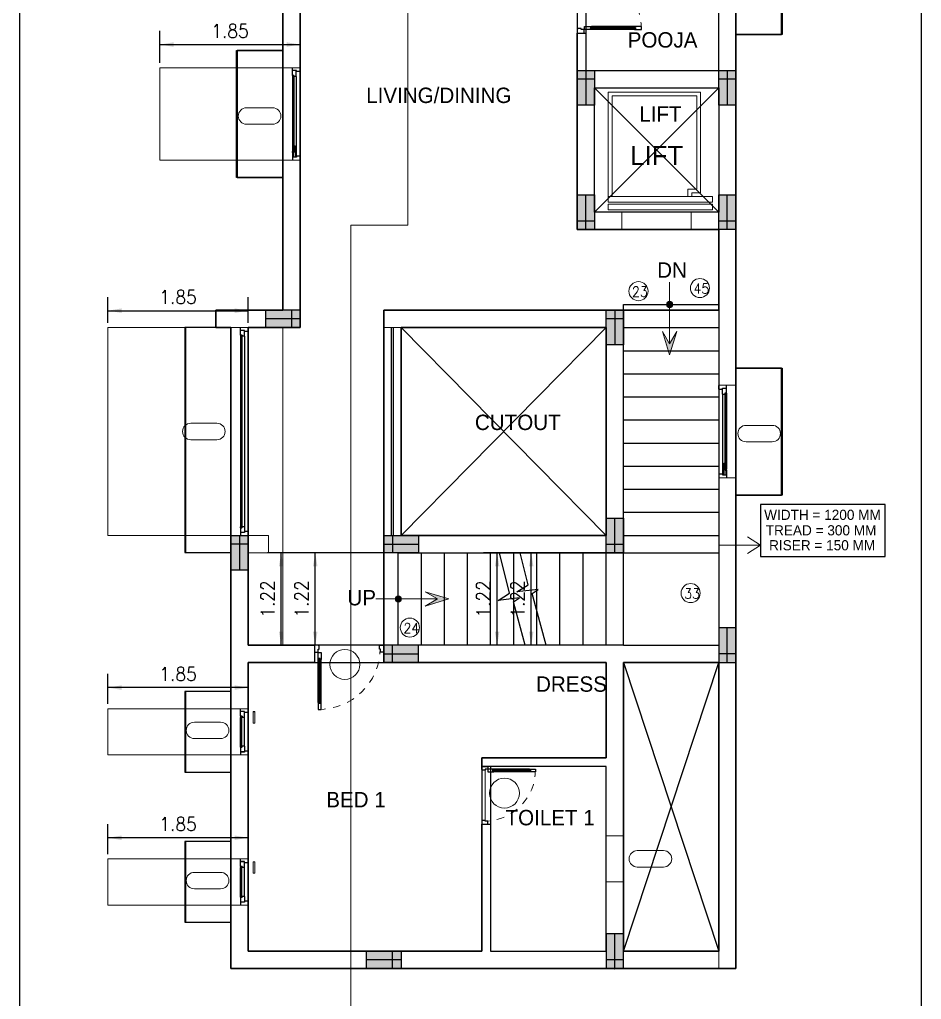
# Model space of a CAD drawing. Header units: metres. Extents: x -892 to 936, y 804 to 869.
# Drawn here: x 869.36 to 881.25, y 818.5 to 831.42 of the extents above; entities that cross this region are included whole.
import ezdxf

# ---------------------------------------------------------------- set-up
doc = ezdxf.new("R2010")
doc.units = ezdxf.units.M
doc.header["$MEASUREMENT"] = 0
for name, pattern in [('CENTER', [50.8, 31.75, -6.35, 6.35, -6.35]), ('DASHED', [19.05, 12.7, -6.35]), ('DASHEDTINY', [2.8575, 1.905, -0.9525])]:
    doc.linetypes.add(name, pattern=pattern)
doc.layers.get('0').update_dxf_attribs({"lineweight": 0})
for name, color, linetype in [('ABOVE', 250, 'DASHED'), ('BLK_1_FLOOR', 63, 'Continuous'), ('BLK_1_FLR_0_LIFT_1', 30, 'Continuous'), ('BLK_1_FLR_1_AC_ROOM_1', 117, 'Continuous'), ('BLK_1_FLR_1_BLT_UP_AREA', 1, 'Continuous'), ('BLK_1_FLR_1_BLT_UP_AREA_DEDUCT', 1, 'Continuous'), ('BLK_1_FLR_1_CARPET_AREA', 1, 'Continuous'), ('BLK_1_FLR_1_CHAJJA', 6, 'Continuous'), ('BLK_1_FLR_1_EXIT_WIDTH_DOOR', 2, 'Continuous'), ('BLK_1_FLR_1_EXIT_WIDTH_STAIR', 1, 'Continuous'), ('BLK_1_FLR_1_LIFT_1', 30, 'Continuous'), ('BLK_1_FLR_1_REGULAR_ROOM_1', 117, 'Continuous'), ('BLK_1_FLR_1_REGULAR_ROOM_2', 117, 'Continuous'), ('BLK_1_FLR_1_WC_BATH', 223, 'Continuous'), ('BLK_1_FLR_2_EXIT_WIDTH_DOOR', 2, 'Continuous'), ('BLK_1_FLR_2_EXIT_WIDTH_STAIR', 1, 'Continuous'), ('BLK_1_LVL_2_BLDG_FOOT_PRINT', 1, 'Continuous'), ('COLUMN', 2, 'Continuous'), ('elev 3', 233, 'Continuous'), ('glass', 4, 'Continuous'), ('RAILING', 251, 'Continuous'), ('SCH.TEXT', 7, 'DASHED'), ('STEPS', 250, 'Continuous'), ('SUN SHADE', 252, 'DASHED'), ('WIN', 252, 'Continuous'), ('wooden section', 205, 'Continuous')]:
    doc.layers.add(name, color=color, linetype=linetype)
doc.layers.add('BLK_1_COVERED_AREA', color=140, linetype='Continuous', plot=False)
doc.layers.add('BLK_1_COVERED_AREA_DEDUCT', color=140, linetype='Continuous', plot=False)
for name, color, linetype, lineweight in [('BLK_1_FLR_0_STAIR_1_FLIGHT_2', 7, 'Continuous', 0), ('BLK_1_FLR_1_ACROOM_1_LIGHT_VENTILATION_1', 232, 'Continuous', 0), ('BLK_1_FLR_1_ACROOM_1_LIGHT_VENTILATION_2', 232, 'Continuous', 0), ('BLK_1_FLR_1_ROOM_1_LIGHT_VENTILATION_1', 232, 'Continuous', 0), ('BLK_1_FLR_1_ROOM_1_LIGHT_VENTILATION_2', 232, 'Continuous', 0), ('BLK_1_FLR_1_STAIR_1_FLIGHT_1', 7, 'Continuous', 0), ('BLK_1_FLR_1_STAIR_1_FLIGHT_2', 7, 'Continuous', 0), ('DOOR', 8, 'Continuous', 0), ('ID', 3, 'Continuous', 0), ('ROOM TEXT', 7, 'Continuous', 0), ('SECLINE', 2, 'CENTER', 0), ('STEPS (ARROW)', 7, 'Continuous', 0), ('TAG', 2, 'Continuous', 0), ('TAG_WIN', 3, 'Continuous', 0), ('TEXT', 7, 'Continuous', 0), ('wall', 7, 'Continuous', 0)]:
    doc.layers.add(name, color=color, linetype=linetype, lineweight=lineweight)
doc.styles.add('dm', font='dm')
doc.styles.add('ed', font='ed')
doc.styles.get("Standard").update_dxf_attribs({"font": 'standard'})
doc.styles.add('uatext', font='uatext')
doc.dimstyles.get("Standard").update_dxf_attribs({"dimtxt": 0.18, "dimasz": 0.18, "dimexe": 0.18, "dimexo": 0.0625, "dimgap": 0.09, "dimtad": 0, "dimtoh": 1, "dimzin": 0, "dimdsep": 46, "dimtxsty": 'dm', "dimcen": 0.09, "dimadec": 0, "dimazin": 0, "dimtfac": 1, "dimtdec": 4, "dimtofl": 0, "dimtmove": 0, "dimatfit": 3, "dimfxl": 0, "dimtolj": 1, "dimtzin": 0, "dimarcsym": 0})

# ---------------------------------------------------------------- blocks, each defined once
blk = doc.blocks.new('A$C7050128F')
at = {"layer": 'DOOR', "linetype": 'DASHEDTINY'}
blk.add_arc((2.39, -1.5), 34.63, 269.2513, 358.862, dxfattribs=at)
at = {"layer": 'elev 3', "color": 250}
for p, q in [((1.94, -32.21), (1.94, -7.98)), ((3.69, -32.21), (3.69, -7.98))]:
    blk.add_line(p, q, dxfattribs=at)
at = {"layer": 'wooden section'}
for points in [[(0, -0.28), (0, -0.75), (0, -4), (0.47, -4), (0.47, -4), (1.94, -4), (1.94, -2.19), (2.5, -2.19), (2.5, -0.5, 0.414214), (2, 0), (0, 0), (0, -0.28), (0, -0.28), (0, -0.75)], [(39, -0.28), (39, -0.75), (39, -4), (38.53, -4), (38.53, -4), (37.06, -4), (37.06, -2.19), (36.5, -2.19), (36.5, -0.5, -0.414214), (37, 0), (39, 0), (39, -0.28), (39, -0.28), (39, -0.75)]]:
    blk.add_lwpolyline(points, format="xyb", dxfattribs=at)
for points in [[(3.12, -7.98), (3.12, -7.41), (1.94, -7.41), (1.94, -4.06), (3.69, -4.06), (3.69, -7.98), (3.12, -7.98)], [(3.12, -32.21), (3.12, -32.77), (1.94, -32.77), (1.94, -36.12), (3.69, -36.12), (3.69, -32.21), (3.12, -32.21)]]:
    blk.add_lwpolyline(points, dxfattribs=at)
for points in [[(2.5, -7.48), (2.5, -7.98), (1.94, -7.98), (1.94, -7.48)], [(2.5, -32.71), (2.5, -32.21), (1.94, -32.21), (1.94, -32.71)]]:
    blk.add_lwpolyline(points, close=True, dxfattribs=at)
at = {"layer": 'wooden section', "color": 251}
blk.add_lwpolyline([(3.06, -32.71), (3.06, -7.48), (2.56, -7.48), (2.56, -32.71)], close=True, dxfattribs=at)
blk = doc.blocks.new('TAG_D&W')
at = {"color": 1}
blk.add_circle((0, 0), 300, dxfattribs=at)
blk = doc.blocks.new('imaxhinge')
at = {"layer": 'wall', "color": 250}
for p, q in [((0, 0.38), (-6, 0.38)), ((-6, 0.38), (-6, -0.38)), ((-0.09, 0.38), (-0.09, -0.38)), ((0, 0.38), (0, -0.38)), ((0, -0.38), (-6, -0.38))]:
    blk.add_line(p, q, dxfattribs=at)
blk = doc.blocks.new('A$C41A75A9C')
at = {"layer": 'glass'}
for p, q in [((3.25, 44), (3.25, 4)), ((3.49, 44), (3.25, 44)), ((3.49, 44), (3.49, 4)), ((3.49, 4), (3.25, 4))]:
    blk.add_line(p, q, dxfattribs=at)
at = {"layer": 'wall'}
blk.add_line((0, 45.81), (0, 45.81), dxfattribs=at)
at = {"layer": 'WIN', "color": 205}
for p, q in [((0, 46), (0, 48)), ((0, 46), (1.97, 46)), ((1.97, 46.53), (4, 46.53)), ((1.97, 46), (1.97, 46.53)), ((2, 46.5), (4, 46.5)), ((2, 43.5), (2, 46.5)), ((4, 46.53), (4, 48)), ((4, 44.02), (4, 46.5)), ((2, 43.5), (3.23, 43.5)), ((3.23, 44.02), (4, 44.02)), ((3.23, 44.02), (3.23, 43.5)), ((3.5, 44), (4, 44)), ((3.5, 43.5), (3.5, 44)), ((3.5, 43.5), (4, 43.5)), ((4, 44), (4, 43.5)), ((0, 2), (1.97, 2)), ((0, 2), (0, 0)), ((1.97, 2), (1.97, 1.47)), ((1.97, 1.47), (4, 1.47)), ((2, 4.5), (2, 1.5)), ((2, 4.5), (3.23, 4.5)), ((2, 1.5), (4, 1.5)), ((3.23, 3.98), (3.23, 4.5)), ((3.23, 3.98), (4, 3.98)), ((3.5, 4.5), (3.5, 4)), ((3.5, 4.5), (4, 4.5)), ((3.5, 4), (4, 4)), ((4, 4), (4, 4.5)), ((4, 3.98), (4, 1.5)), ((4, 1.47), (4, 0))]:
    blk.add_line(p, q, dxfattribs=at)
at = {"layer": 'WIN'}
for p, q in [((0, 46), (0, 2)), ((2, 43.5), (2, 4.5)), ((4, 43.5), (4, 4.5))]:
    blk.add_line(p, q, dxfattribs=at)
at = {"layer": 'WIN', "rotation": 270}
blk.add_blockref('imaxhinge', (3, 1.5), dxfattribs=at)
blk = doc.blocks.new('W-tag')
at = {"color": 14}
for p, q in [((-219, 299), (285, 299)), ((-219, -16), (285, -16))]:
    blk.add_line(p, q, dxfattribs=at)
for centre, start, end in [((-219, 141), 90, 270), ((285, 141), 270, 90)]:
    blk.add_arc(centre, 158, start, end, dxfattribs=at)
blk = doc.blocks.new('A$C4A8C6D4C')
at = {"layer": 'glass'}
for p, q in [((3.25, 4), (3.25, 20)), ((3.49, 20), (3.25, 20)), ((3.49, 4), (3.49, 20)), ((3.49, 4), (3.25, 4))]:
    blk.add_line(p, q, dxfattribs=at)
at = {"layer": 'wall'}
blk.add_line((0, 2.19), (0, 2.19), dxfattribs=at)
at = {"layer": 'WIN', "color": 205}
for p, q in [((0, 22), (0, 24)), ((0, 22), (1.97, 22)), ((1.97, 22.53), (4, 22.53)), ((1.97, 22), (1.97, 22.53)), ((2, 22.5), (4, 22.5)), ((2, 19.5), (2, 22.5)), ((4, 22.53), (4, 24)), ((4, 20.02), (4, 22.5)), ((2, 19.5), (3.23, 19.5)), ((3.23, 20.02), (4, 20.02)), ((3.23, 20.02), (3.23, 19.5)), ((3.5, 20), (4, 20)), ((3.5, 19.5), (3.5, 20)), ((3.5, 19.5), (4, 19.5)), ((4, 20), (4, 19.5)), ((0, 2), (1.97, 2)), ((0, 2), (0, 0)), ((1.97, 2), (1.97, 1.47)), ((1.97, 1.47), (4, 1.47)), ((2, 4.5), (2, 1.5)), ((2, 4.5), (3.23, 4.5)), ((2, 1.5), (4, 1.5)), ((3.23, 3.98), (3.23, 4.5)), ((3.23, 3.98), (4, 3.98)), ((3.5, 4.5), (3.5, 4)), ((3.5, 4.5), (4, 4.5)), ((3.5, 4), (4, 4)), ((4, 4), (4, 4.5)), ((4, 3.98), (4, 1.5)), ((4, 1.47), (4, 0))]:
    blk.add_line(p, q, dxfattribs=at)
at = {"layer": 'WIN'}
for p, q in [((0, 2), (0, 22)), ((2, 4.5), (2, 19.5)), ((4, 4.5), (4, 19.5))]:
    blk.add_line(p, q, dxfattribs=at)
at = {"layer": 'WIN', "rotation": 90}
blk.add_blockref('imaxhinge', (-3, 22.5), dxfattribs=at)
blk = doc.blocks.new('ARROW')
h = blk.add_hatch(color=256)
edge = h.paths.add_edge_path(flags=0)
edge.add_arc((0, 0), 1.65, 0, 360)
at = {"layer": 'STEPS (ARROW)'}
blk.add_hatch(color=256, dxfattribs=at).paths.add_polyline_path([(-14.01, 3.69), (-20.4, 0), (-14.01, -3.72), (-26.2, -0.01)], flags=0)
blk.add_circle((0, 0), 1.65)
at = {"layer": 'STEPS (ARROW)', "color": 251}
blk.add_lwpolyline([(-14.01, 3.69), (-20.4, 0), (-14.01, -3.72), (-26.2, -0.01), (-14.01, 3.69)], dxfattribs=at)
at = {"layer": 'STEPS (ARROW)'}
blk.add_lwpolyline([(-20.4, 0), (11.65, 0)], dxfattribs=at)
blk = doc.blocks.new('C1')
at = {"layer": 'COLUMN'}
blk.add_hatch(color=254, dxfattribs=at).paths.add_polyline_path([(-0.1, -0.8), (0.1, -0.8), (0.1, 0.1), (-0.1, 0.1)], flags=0)
at = {"layer": 'COLUMN', "color": 14}
for p, q in [((-0.1, 0), (0.1, 0)), ((0, 0.1), (0, -0.8))]:
    blk.add_line(p, q, dxfattribs=at)
at = {"layer": 'COLUMN'}
blk.add_lwpolyline([(-0.1, -0.8), (0.1, -0.8), (0.1, 0.1), (-0.1, 0.1)], close=True, dxfattribs=at)
blk = doc.blocks.new('*D193')
at = {"layer": 'BLK_1_FLR_1_EXIT_WIDTH_DOOR', "color": 0, "linetype": 'ByBlock', "lineweight": -2}
for p, q in [((874.29, 824.391), (873.077, 824.391)), ((873.257, 823.172), (873.257, 824.391)), ((874.29, 823.172), (873.077, 823.172))]:
    blk.add_line(p, q, dxfattribs=at)
for points in [[(873.257, 824.391), (873.287, 824.211), (873.227, 824.211)], [(873.257, 823.172), (873.227, 823.352), (873.287, 823.352)]]:
    blk.add_solid(points, dxfattribs=at)
at = {"layer": 'BLK_1_FLR_1_EXIT_WIDTH_DOOR', "color": 0, "linetype": 'Continuous', "lineweight": -2, "insert": (873.077, 823.782), "char_height": 0.18, "width": 0.38, "attachment_point": 5, "rotation": 90}
blk.add_mtext('1.22', dxfattribs=at)
blk = doc.blocks.new('*D303')
at = {"layer": 'BLK_1_FLR_1_EXIT_WIDTH_STAIR', "color": 0, "linetype": 'ByBlock', "lineweight": -2}
for p, q in [((874.29, 824.391), (872.628, 824.391)), ((872.808, 823.172), (872.808, 824.391)), ((874.29, 823.172), (872.628, 823.172))]:
    blk.add_line(p, q, dxfattribs=at)
for points in [[(872.808, 824.391), (872.838, 824.211), (872.778, 824.211)], [(872.808, 823.172), (872.778, 823.352), (872.838, 823.352)]]:
    blk.add_solid(points, dxfattribs=at)
at = {"layer": 'BLK_1_FLR_1_EXIT_WIDTH_STAIR', "color": 0, "linetype": 'Continuous', "lineweight": -2, "insert": (872.628, 823.782), "char_height": 0.18, "width": 0.38, "attachment_point": 5, "rotation": 90}
blk.add_mtext('1.22', dxfattribs=at)
blk = doc.blocks.new('*D94')
at = {"layer": 'BLK_1_FLR_2_EXIT_WIDTH_DOOR', "color": 0, "linetype": 'ByBlock', "lineweight": -2}
for p, q in [((877.138, 824.391), (875.926, 824.391)), ((876.106, 823.172), (876.106, 824.391)), ((877.138, 823.172), (875.926, 823.172))]:
    blk.add_line(p, q, dxfattribs=at)
for points in [[(876.106, 824.391), (876.135, 824.211), (876.076, 824.211)], [(876.106, 823.172), (876.076, 823.352), (876.135, 823.352)]]:
    blk.add_solid(points, dxfattribs=at)
at = {"layer": 'BLK_1_FLR_2_EXIT_WIDTH_DOOR', "color": 0, "linetype": 'Continuous', "lineweight": -2, "insert": (875.926, 823.782), "char_height": 0.18, "width": 0.38, "attachment_point": 5, "rotation": 90}
blk.add_mtext('1.22', dxfattribs=at)
blk = doc.blocks.new('*D203')
at = {"layer": 'BLK_1_FLR_2_EXIT_WIDTH_STAIR', "color": 0, "linetype": 'ByBlock', "lineweight": -2}
for p, q in [((877.138, 824.391), (875.476, 824.391)), ((875.656, 823.172), (875.656, 824.391)), ((877.138, 823.172), (875.476, 823.172))]:
    blk.add_line(p, q, dxfattribs=at)
for points in [[(875.656, 824.391), (875.686, 824.211), (875.626, 824.211)], [(875.656, 823.172), (875.626, 823.352), (875.686, 823.352)]]:
    blk.add_solid(points, dxfattribs=at)
at = {"layer": 'BLK_1_FLR_2_EXIT_WIDTH_STAIR', "color": 0, "linetype": 'Continuous', "lineweight": -2, "insert": (875.476, 823.782), "char_height": 0.18, "width": 0.38, "attachment_point": 5, "rotation": 90}
blk.add_mtext('1.22', dxfattribs=at)
blk = doc.blocks.new('*D50')
at = {"layer": 'BLK_1_FLR_1_ROOM_1_LIGHT_VENTILATION_1', "color": 0, "linetype": 'ByBlock', "lineweight": -2}
for p, q in [((870.523, 827.422), (870.523, 827.763)), ((872.373, 827.422), (872.373, 827.763)), ((870.523, 827.583), (872.373, 827.583))]:
    blk.add_line(p, q, dxfattribs=at)
for points in [[(870.523, 827.583), (870.703, 827.613), (870.703, 827.553)], [(872.373, 827.583), (872.193, 827.553), (872.193, 827.613)]]:
    blk.add_solid(points, dxfattribs=at)
at = {"layer": 'BLK_1_FLR_1_ROOM_1_LIGHT_VENTILATION_1', "color": 0, "linetype": 'Continuous', "lineweight": -2, "insert": (871.448, 827.763), "char_height": 0.18, "width": 0.38, "attachment_point": 5}
blk.add_mtext('1.85', dxfattribs=at)
blk = doc.blocks.new('*D116')
at = {"layer": 'BLK_1_FLR_1_ROOM_1_LIGHT_VENTILATION_2', "color": 0, "linetype": 'ByBlock', "lineweight": -2}
for p, q in [((871.208, 830.849), (871.208, 831.272)), ((873.058, 830.849), (873.058, 831.272)), ((871.208, 831.092), (873.058, 831.092))]:
    blk.add_line(p, q, dxfattribs=at)
for points in [[(871.208, 831.092), (871.388, 831.122), (871.388, 831.062)], [(873.058, 831.092), (872.878, 831.062), (872.878, 831.122)]]:
    blk.add_solid(points, dxfattribs=at)
at = {"layer": 'BLK_1_FLR_1_ROOM_1_LIGHT_VENTILATION_2', "color": 0, "linetype": 'Continuous', "lineweight": -2, "insert": (872.133, 831.272), "char_height": 0.18, "width": 0.38, "attachment_point": 5}
blk.add_mtext('1.85', dxfattribs=at)
blk = doc.blocks.new('*D230')
at = {"layer": 'BLK_1_FLR_1_ACROOM_1_LIGHT_VENTILATION_2', "color": 0, "linetype": 'ByBlock', "lineweight": -2}
for p, q in [((870.523, 822.397), (870.523, 822.793)), ((872.373, 822.397), (872.373, 822.793)), ((872.373, 822.613), (870.523, 822.613))]:
    blk.add_line(p, q, dxfattribs=at)
for points in [[(870.523, 822.613), (870.703, 822.643), (870.703, 822.583)], [(872.373, 822.613), (872.193, 822.583), (872.193, 822.643)]]:
    blk.add_solid(points, dxfattribs=at)
at = {"layer": 'BLK_1_FLR_1_ACROOM_1_LIGHT_VENTILATION_2', "color": 0, "linetype": 'Continuous', "lineweight": -2, "insert": (871.448, 822.793), "char_height": 0.18, "width": 0.38, "attachment_point": 5}
blk.add_mtext('1.85', dxfattribs=at)
blk = doc.blocks.new('*D82')
at = {"layer": 'BLK_1_FLR_1_ACROOM_1_LIGHT_VENTILATION_1', "color": 0, "linetype": 'ByBlock', "lineweight": -2}
for p, q in [((870.523, 820.418), (870.523, 820.813)), ((872.373, 820.418), (872.373, 820.813)), ((872.373, 820.633), (870.523, 820.633))]:
    blk.add_line(p, q, dxfattribs=at)
for points in [[(870.523, 820.633), (870.703, 820.663), (870.703, 820.603)], [(872.373, 820.633), (872.193, 820.603), (872.193, 820.663)]]:
    blk.add_solid(points, dxfattribs=at)
at = {"layer": 'BLK_1_FLR_1_ACROOM_1_LIGHT_VENTILATION_1', "color": 0, "linetype": 'Continuous', "lineweight": -2, "insert": (871.448, 820.813), "char_height": 0.18, "width": 0.38, "attachment_point": 5}
blk.add_mtext('1.85', dxfattribs=at)

msp = doc.modelspace()

# ---------------------------------------------------------------- hatches: boundary and pattern name
at = {"layer": 'COLUMN'}
for points in [[(876.712, 830.291), (876.941, 830.291), (876.941, 830.748), (876.712, 830.748)], [(878.578, 830.291), (878.806, 830.291), (878.806, 830.748), (878.578, 830.748)], [(876.941, 829.111), (876.712, 829.111), (876.712, 828.654), (876.941, 828.654)], [(878.806, 829.111), (878.578, 829.111), (878.578, 828.654), (878.806, 828.654)], [(873.058, 827.36), (873.058, 827.588), (872.601, 827.588), (872.601, 827.36)], [(877.093, 827.132), (877.321, 827.132), (877.321, 827.588), (877.093, 827.588)], [(877.321, 824.847), (877.093, 824.847), (877.093, 824.391), (877.321, 824.391)], [(872.144, 824.162), (872.373, 824.162), (872.373, 824.619), (872.144, 824.619)], [(874.619, 824.391), (874.619, 824.619), (874.162, 824.619), (874.162, 824.391)], [(878.578, 822.944), (878.806, 822.944), (878.806, 823.401), (878.578, 823.401)], [(874.162, 823.172), (874.162, 822.944), (874.619, 822.944), (874.619, 823.172)], [(877.093, 818.909), (877.321, 818.909), (877.321, 819.366), (877.093, 819.366)], [(873.933, 819.137), (873.933, 818.909), (874.39, 818.909), (874.39, 819.137)]]:
    msp.add_hatch(color=254, dxfattribs=at).paths.add_polyline_path(points, flags=0)

# ---------------------------------------------------------------- linework, layer by layer
at = {"layer": 'ABOVE', "color": 252}
for p, q in [((876.941, 828.883), (878.578, 830.52)), ((878.578, 828.883), (876.941, 830.52))]:
    msp.add_line(p, q, dxfattribs=at)
at = {"layer": 'ABOVE', "color": 251, "linetype": 'ByBlock'}
for p, q in [((874.162, 824.619), (874.162, 827.36)), ((874.39, 824.619), (874.39, 827.36)), ((877.321, 819.137), (878.578, 819.137)), ((877.321, 818.909), (878.578, 818.909))]:
    msp.add_line(p, q, dxfattribs=at)
at = {"layer": 'ABOVE', "linetype": 'DASHED'}
for p, q in [((874.39, 824.619), (877.093, 827.36)), ((874.39, 827.36), (877.093, 824.619)), ((877.321, 822.944), (878.578, 819.137)), ((877.321, 819.137), (878.578, 822.944))]:
    msp.add_line(p, q, dxfattribs=at)
msp.add_lwpolyline([(872.144, 827.36), (871.535, 827.36), (871.535, 824.393), (872.144, 824.391)], dxfattribs=at)
at = {"layer": 'BLK_1_COVERED_AREA'}
msp.add_lwpolyline([(871.535, 838.514), (878.806, 838.514), (878.806, 818.909), (872.144, 818.909), (872.144, 827.36), (871.945, 827.36), (871.945, 827.588), (872.829, 827.588), (872.829, 832.766), (871.535, 832.766), (871.535, 838.514)], dxfattribs=at)
at = {"layer": 'BLK_1_COVERED_AREA_DEDUCT'}
for points in [[(874.39, 827.36), (877.093, 827.36), (877.093, 824.619), (874.39, 824.619)], [(877.321, 822.944), (878.578, 822.944), (878.578, 819.137), (877.321, 819.137)]]:
    msp.add_lwpolyline(points, close=True, dxfattribs=at)
at = {"layer": 'BLK_1_FLOOR', "linetype": 'ByBlock'}
msp.add_lwpolyline([(869.357, 811.532), (881.252, 811.532), (881.252, 844.531), (869.357, 844.531)], close=True, dxfattribs=at)
at = {"layer": 'BLK_1_FLR_0_STAIR_1_FLIGHT_2', "linetype": 'Continuous'}
msp.add_circle((877.52, 827.84), 0.126, dxfattribs=at)
at = {"layer": 'BLK_1_FLR_1_AC_ROOM_1', "color": 1}
msp.add_lwpolyline([(872.373, 822.944), (877.093, 822.944), (877.093, 821.688), (875.456, 821.688), (875.456, 819.137), (872.373, 819.137)], close=True, dxfattribs=at)
at = {"layer": 'BLK_1_FLR_1_ACROOM_1_LIGHT_VENTILATION_1'}
msp.add_lwpolyline([(872.373, 820.355), (870.523, 820.355), (870.523, 819.746), (872.373, 819.746)], close=True, dxfattribs=at)
at = {"layer": 'BLK_1_FLR_1_ACROOM_1_LIGHT_VENTILATION_2'}
msp.add_lwpolyline([(872.373, 822.335), (870.523, 822.335), (870.523, 821.726), (872.373, 821.726)], close=True, dxfattribs=at)
at = {"layer": 'BLK_1_FLR_1_BLT_UP_AREA', "color": 1, "linetype": 'ByBlock'}
msp.add_lwpolyline([(872.144, 818.909), (878.806, 818.909), (878.806, 838.514), (871.535, 838.514), (871.535, 832.766), (872.829, 832.766), (872.829, 827.588), (871.945, 827.588), (871.945, 827.36), (872.144, 827.36)], close=True, dxfattribs=at)
at = {"layer": 'BLK_1_FLR_1_BLT_UP_AREA_DEDUCT', "color": 1, "linetype": 'ByBlock'}
for points in [[(874.39, 824.619), (877.093, 824.619), (877.093, 827.36), (874.39, 827.36)], [(877.321, 819.137), (878.578, 819.137), (878.578, 822.944), (877.321, 822.944)]]:
    msp.add_lwpolyline(points, close=True, dxfattribs=at)
at = {"layer": 'BLK_1_FLR_1_CARPET_AREA', "color": 25, "linetype": 'ByBlock'}
msp.add_lwpolyline([(873.058, 832.994), (873.058, 827.36), (872.373, 827.36), (872.373, 823.172), (873.248, 823.172), (873.248, 822.944), (872.373, 822.944), (872.373, 819.137), (875.456, 819.137), (875.456, 820.812), (875.57, 820.812), (875.57, 819.137), (877.093, 819.137), (877.093, 821.574), (875.456, 821.574), (875.456, 821.688), (877.093, 821.688), (877.093, 822.944), (874.162, 822.944), (874.162, 823.169), (874.162, 827.588), (878.578, 827.588), (878.578, 828.654), (876.712, 828.654), (876.712, 830.748), (876.712, 831.243), (876.827, 831.243), (876.827, 830.748), (878.578, 830.748), (878.578, 832.766)], dxfattribs=at)
at = {"layer": 'BLK_1_FLR_1_CHAJJA'}
for points in [[(878.806, 831.224), (879.406, 831.224), (879.406, 832.29), (878.806, 832.29)], [(872.229, 829.34), (872.829, 829.34), (872.829, 831.015), (872.229, 831.015)], [(871.544, 824.393), (872.144, 824.393), (872.144, 827.36), (871.544, 827.36)], [(878.806, 825.152), (879.406, 825.152), (879.406, 826.827), (878.806, 826.827)], [(871.544, 821.497), (872.144, 821.497), (872.144, 822.563), (871.544, 822.563)], [(871.544, 819.518), (872.144, 819.518), (872.144, 820.584), (871.544, 820.584)]]:
    msp.add_lwpolyline(points, close=True, dxfattribs=at)
at = {"layer": 'BLK_1_FLR_1_LIFT_1', "linetype": 'ByBlock'}
msp.add_lwpolyline([(876.941, 830.52), (878.578, 830.52), (878.578, 828.883), (876.941, 828.883)], close=True, dxfattribs=at)
at = {"layer": 'BLK_1_FLR_1_REGULAR_ROOM_1', "color": 1}
msp.add_lwpolyline([(873.058, 832.766), (875.228, 832.766), (875.228, 834.403), (876.332, 834.403), (876.332, 832.766), (876.712, 832.766), (876.712, 832.157), (876.712, 828.654), (878.578, 828.654), (878.578, 827.588), (874.162, 827.588), (874.162, 823.172), (872.373, 823.172), (872.373, 827.36), (873.058, 827.36)], close=True, dxfattribs=at)
at = {"layer": 'BLK_1_FLR_1_REGULAR_ROOM_2', "color": 1}
msp.add_lwpolyline([(876.827, 830.748), (878.578, 830.748), (878.578, 832.766), (876.827, 832.766)], close=True, dxfattribs=at)
at = {"layer": 'BLK_1_FLR_1_ROOM_1_LIGHT_VENTILATION_1'}
msp.add_lwpolyline([(872.373, 827.36), (872.373, 824.619), (870.523, 824.619), (870.523, 827.36)], close=True, dxfattribs=at)
at = {"layer": 'BLK_1_FLR_1_ROOM_1_LIGHT_VENTILATION_2'}
msp.add_lwpolyline([(873.058, 830.786), (871.208, 830.786), (871.208, 829.568), (873.058, 829.568)], close=True, dxfattribs=at)
at = {"layer": 'BLK_1_FLR_1_STAIR_1_FLIGHT_1', "linetype": 'Continuous'}
for centre in [(878.208, 823.859), (874.505, 823.404)]:
    msp.add_circle(centre, 0.126, dxfattribs=at)
at = {"layer": 'BLK_1_FLR_1_STAIR_1_FLIGHT_2', "linetype": 'Continuous'}
msp.add_circle((878.331, 827.881), 0.126, dxfattribs=at)
at = {"layer": 'BLK_1_FLR_1_WC_BATH'}
msp.add_lwpolyline([(875.57, 819.137), (877.093, 819.137), (877.093, 821.574), (875.57, 821.574)], close=True, dxfattribs=at)
at = {"layer": 'BLK_1_LVL_2_BLDG_FOOT_PRINT'}
msp.add_lwpolyline([(878.806, 838.514), (871.535, 838.514), (871.535, 832.766), (872.829, 832.766), (872.829, 827.588), (871.945, 827.588), (871.945, 827.36), (872.144, 827.36), (872.144, 818.909), (878.806, 818.909)], close=True, dxfattribs=at)
at = {"layer": 'COLUMN'}
for p, q in [((876.712, 830.291), (876.712, 830.748)), ((876.712, 830.748), (876.941, 830.748)), ((876.941, 830.748), (876.941, 830.291)), ((878.578, 830.291), (878.578, 830.748)), ((878.578, 830.748), (878.806, 830.748)), ((878.806, 830.748), (878.806, 830.291)), ((876.941, 830.291), (876.712, 830.291)), ((878.806, 830.291), (878.578, 830.291)), ((876.712, 829.111), (876.941, 829.111)), ((876.712, 828.654), (876.712, 829.111)), ((876.941, 829.111), (876.941, 828.654)), ((878.578, 829.111), (878.806, 829.111)), ((878.578, 828.654), (878.578, 829.111)), ((878.806, 829.111), (878.806, 828.654)), ((876.941, 828.654), (876.712, 828.654)), ((878.806, 828.654), (878.578, 828.654)), ((872.601, 827.588), (872.601, 827.36)), ((873.058, 827.588), (872.601, 827.588)), ((873.058, 827.36), (873.058, 827.588)), ((877.093, 827.132), (877.093, 827.588)), ((877.093, 827.588), (877.321, 827.588)), ((877.321, 827.588), (877.321, 827.132)), ((872.601, 827.36), (873.058, 827.36)), ((877.321, 827.132), (877.093, 827.132)), ((877.093, 824.847), (877.321, 824.847)), ((877.093, 824.391), (877.093, 824.847)), ((877.321, 824.847), (877.321, 824.391)), ((872.144, 824.162), (872.144, 824.619)), ((872.144, 824.619), (872.373, 824.619)), ((872.373, 824.619), (872.373, 824.162)), ((874.162, 824.391), (874.162, 824.619)), ((874.162, 824.619), (874.619, 824.619)), ((874.619, 824.619), (874.619, 824.391)), ((874.619, 824.391), (874.162, 824.391)), ((877.321, 824.391), (877.093, 824.391)), ((872.373, 824.162), (872.144, 824.162)), ((878.806, 823.401), (878.578, 823.401)), ((878.578, 823.401), (878.578, 822.944)), ((878.806, 822.944), (878.806, 823.401)), ((874.619, 823.172), (874.162, 823.172)), ((874.162, 823.172), (874.162, 822.944)), ((874.619, 822.944), (874.619, 823.172)), ((874.162, 822.944), (874.619, 822.944)), ((878.578, 822.944), (878.806, 822.944)), ((877.321, 819.366), (877.093, 819.366)), ((877.093, 819.366), (877.093, 818.909)), ((877.321, 818.909), (877.321, 819.366)), ((873.933, 818.909), (873.933, 819.137)), ((873.933, 819.137), (874.39, 819.137)), ((874.39, 819.137), (874.39, 818.909)), ((874.39, 818.909), (873.933, 818.909)), ((877.093, 818.909), (877.321, 818.909))]:
    msp.add_line(p, q, dxfattribs=at)
at = {"layer": 'COLUMN', "color": 14}
for p, q in [((876.827, 830.748), (876.827, 830.291)), ((878.692, 830.748), (878.692, 830.291)), ((876.941, 830.634), (876.712, 830.634)), ((878.806, 830.634), (878.578, 830.634)), ((876.827, 828.654), (876.827, 829.111)), ((878.692, 828.654), (878.692, 829.111)), ((876.712, 828.769), (876.941, 828.769)), ((878.578, 828.769), (878.806, 828.769)), ((872.944, 827.588), (872.944, 827.36)), ((877.207, 827.588), (877.207, 827.132)), ((873.058, 827.474), (872.601, 827.474)), ((877.321, 827.474), (877.093, 827.474)), ((877.207, 824.391), (877.207, 824.847)), ((872.258, 824.619), (872.258, 824.162)), ((874.276, 824.619), (874.276, 824.391)), ((872.373, 824.505), (872.144, 824.505)), ((874.162, 824.505), (874.619, 824.505)), ((877.093, 824.505), (877.321, 824.505)), ((878.692, 822.944), (878.692, 823.401)), ((874.276, 822.944), (874.276, 823.172)), ((874.162, 823.058), (874.619, 823.058)), ((878.806, 823.058), (878.578, 823.058)), ((877.207, 818.909), (877.207, 819.366)), ((874.276, 818.909), (874.276, 819.137)), ((874.39, 819.023), (873.933, 819.023)), ((877.321, 819.023), (877.093, 819.023))]:
    msp.add_line(p, q, dxfattribs=at)
at = {"layer": 'DOOR'}
msp.add_line((875.499, 821.525), (875.499, 820.861), dxfattribs=at)
at = {"layer": 'glass'}
for p, q in [((872.284, 827.258), (872.284, 824.721)), ((872.284, 827.258), (872.29, 827.258)), ((872.29, 827.258), (872.29, 824.721)), ((872.284, 824.721), (872.29, 824.721))]:
    msp.add_line(p, q, dxfattribs=at)
at = {"layer": 'ID', "color": 1}
for p, q in [((879.129, 824.491), (878.96, 824.603)), ((878.578, 824.491), (879.129, 824.491)), ((879.129, 824.491), (878.96, 824.38))]:
    msp.add_line(p, q, dxfattribs=at)
at = {"layer": 'RAILING', "color": 14, "linetype": 'ByBlock'}
for p, q in [((874.263, 824.619), (874.263, 827.36)), ((874.289, 824.619), (874.289, 827.36))]:
    msp.add_line(p, q, dxfattribs=at)
at = {"layer": 'SECLINE', "linetype": 'CENTER'}
msp.add_lwpolyline([(874.479, 839.265), (874.479, 828.712), (873.726, 828.712), (873.726, 816.397)], dxfattribs=at)
at = {"layer": 'STEPS', "color": 233}
for p, q in [((877.321, 823.172), (877.321, 827.665)), ((877.321, 827.665), (878.578, 827.665)), ((878.578, 827.665), (878.578, 823.172)), ((877.321, 827.36), (878.578, 827.36)), ((877.321, 827.36), (878.578, 827.36)), ((877.321, 827.055), (878.578, 827.055)), ((877.321, 826.751), (878.578, 826.751)), ((877.321, 826.446), (878.578, 826.446)), ((877.321, 826.142), (878.578, 826.142)), ((877.321, 825.837), (878.578, 825.837)), ((877.321, 825.533), (878.578, 825.533)), ((877.321, 825.228), (878.578, 825.228)), ((877.321, 824.924), (878.578, 824.924)), ((877.321, 824.619), (878.578, 824.619)), ((874.352, 823.172), (874.352, 824.391)), ((874.352, 824.391), (877.321, 824.391)), ((874.657, 823.172), (874.657, 824.391)), ((874.961, 823.172), (874.961, 824.391)), ((875.266, 823.172), (875.266, 824.391)), ((875.57, 823.172), (875.57, 824.391)), ((875.875, 823.172), (875.875, 824.391)), ((876.179, 823.172), (876.179, 824.391)), ((876.484, 823.172), (876.484, 824.391)), ((876.789, 823.172), (876.789, 824.391)), ((877.093, 823.172), (877.093, 824.391)), ((877.321, 824.391), (878.578, 824.391)), ((877.321, 823.172), (874.352, 823.172)), ((877.321, 823.172), (878.578, 823.172))]:
    msp.add_line(p, q, dxfattribs=at)
at = {"layer": 'SUN SHADE'}
for points in [[(878.806, 832.29), (879.415, 832.29), (879.415, 831.224), (878.806, 831.224)], [(872.829, 829.34), (872.22, 829.34), (872.22, 831.015), (872.829, 831.015)], [(878.806, 826.827), (879.415, 826.827), (879.415, 825.152), (878.806, 825.152)], [(872.144, 822.563), (871.535, 822.563), (871.535, 821.497), (872.144, 821.497)], [(872.144, 820.584), (871.535, 820.584), (871.535, 819.518), (872.144, 819.518)]]:
    msp.add_lwpolyline(points, dxfattribs=at)
at = {"layer": 'wall'}
for p, q in [((872.829, 830.786), (872.829, 832.766)), ((873.058, 832.766), (873.058, 830.786)), ((878.578, 830.748), (878.578, 831.452)), ((878.806, 830.748), (878.806, 831.452)), ((876.712, 831.243), (876.827, 831.243)), ((876.712, 830.748), (876.712, 831.243)), ((876.827, 831.243), (876.827, 830.748)), ((873.058, 830.786), (872.829, 830.786)), ((872.829, 829.568), (872.829, 827.588)), ((873.058, 829.568), (872.829, 829.568)), ((873.058, 829.568), (873.058, 827.588)), ((878.578, 826.599), (878.578, 828.654)), ((878.806, 826.599), (878.806, 828.654)), ((871.945, 827.36), (871.945, 827.588)), ((872.829, 827.588), (871.945, 827.588)), ((877.321, 827.588), (874.162, 827.588)), ((874.162, 827.36), (874.162, 827.588)), ((877.321, 824.619), (877.321, 827.588)), ((873.058, 827.36), (871.945, 827.36)), ((872.373, 827.305), (872.373, 827.305)), ((877.093, 827.36), (874.162, 827.36)), ((877.093, 824.619), (877.093, 827.36)), ((878.578, 826.599), (878.806, 826.599)), ((878.578, 823.172), (878.578, 825.38)), ((878.806, 825.38), (878.578, 825.38)), ((878.806, 818.909), (878.806, 825.38)), ((872.144, 822.335), (872.144, 824.619)), ((872.144, 824.619), (872.639, 824.619)), ((872.639, 824.391), (872.639, 824.619)), ((874.162, 824.619), (877.093, 824.619)), ((874.162, 824.391), (874.162, 824.619)), ((877.321, 824.619), (877.321, 824.391)), ((872.373, 823.172), (872.373, 824.391)), ((872.373, 824.391), (872.639, 824.391)), ((874.162, 824.391), (877.321, 824.391)), ((873.248, 823.172), (872.373, 823.172)), ((873.248, 822.944), (873.248, 823.172)), ((878.578, 823.172), (874.162, 823.172)), ((874.162, 822.944), (874.162, 823.172)), ((872.373, 822.335), (872.373, 822.944)), ((873.248, 822.944), (872.373, 822.944)), ((877.093, 822.944), (874.162, 822.944)), ((877.093, 822.944), (877.093, 821.688)), ((877.321, 822.944), (877.321, 820.66)), ((877.321, 822.944), (878.578, 822.944)), ((878.578, 822.944), (878.578, 818.909)), ((872.373, 822.335), (872.144, 822.335)), ((872.144, 820.355), (872.144, 821.726)), ((872.373, 821.726), (872.144, 821.726)), ((872.373, 820.355), (872.373, 821.726)), ((875.456, 821.574), (875.456, 821.688)), ((877.093, 821.688), (875.456, 821.688)), ((877.093, 821.574), (875.456, 821.574)), ((877.093, 821.574), (877.093, 820.66)), ((875.456, 819.137), (875.456, 820.812)), ((875.57, 820.812), (875.456, 820.812)), ((875.57, 819.137), (875.57, 820.812)), ((877.093, 820.66), (877.321, 820.66)), ((872.373, 820.355), (872.144, 820.355)), ((877.093, 820.051), (877.093, 819.137)), ((877.093, 820.051), (877.321, 820.051)), ((877.321, 820.051), (877.321, 818.909)), ((872.144, 818.909), (872.144, 819.746)), ((872.373, 819.746), (872.144, 819.746)), ((872.373, 819.137), (872.373, 819.746)), ((875.456, 819.137), (872.373, 819.137)), ((877.093, 819.137), (875.57, 819.137)), ((877.321, 818.909), (872.144, 818.909)), ((877.093, 818.909), (877.321, 818.909))]:
    msp.add_line(p, q, dxfattribs=at)
at = {"layer": 'wall', "color": 2}
for p, q in [((876.712, 830.748), (878.806, 830.748)), ((876.712, 830.748), (876.712, 828.654)), ((878.806, 828.654), (878.806, 830.748)), ((876.941, 830.52), (878.578, 830.52)), ((876.941, 830.52), (876.941, 828.883)), ((878.578, 828.883), (878.578, 830.52)), ((876.941, 828.883), (877.302, 828.883)), ((877.302, 828.883), (877.302, 828.654)), ((878.216, 828.883), (878.578, 828.883)), ((878.216, 828.883), (878.216, 828.654)), ((876.712, 828.654), (877.302, 828.654)), ((878.216, 828.654), (878.806, 828.654))]:
    msp.add_line(p, q, dxfattribs=at)
at = {"layer": 'wall', "color": 250}
for p, q in [((878.216, 828.883), (877.302, 828.883)), ((872.829, 827.36), (872.829, 823.172))]:
    msp.add_line(p, q, dxfattribs=at)
for points in [[(878.222, 829.088), (878.222, 829.136), (878.339, 829.136), (878.339, 830.465), (877.122, 830.465), (877.122, 829.012)], [(878.171, 829.088), (878.171, 829.187), (878.288, 829.187), (878.288, 830.414), (877.173, 830.414), (877.173, 829.088)]]:
    msp.add_lwpolyline(points, dxfattribs=at)
for points in [[(877.122, 829.012), (878.498, 829.012), (878.498, 829.088), (877.122, 829.088)], [(877.122, 828.911), (878.498, 828.911), (878.498, 828.987), (877.122, 828.987)]]:
    msp.add_lwpolyline(points, close=True, dxfattribs=at)
at = {"layer": 'WIN'}
for p, q in [((872.829, 829.568), (872.829, 830.786)), ((872.144, 824.619), (872.144, 827.36)), ((872.271, 827.246), (872.271, 824.733)), ((872.322, 827.246), (872.322, 824.733)), ((872.373, 827.309), (872.373, 824.67)), ((878.806, 825.38), (878.806, 826.599)), ((872.144, 822.335), (872.144, 821.726)), ((877.321, 820.051), (877.321, 820.66)), ((872.144, 820.355), (872.144, 819.746))]:
    msp.add_line(p, q, dxfattribs=at)
at = {"layer": 'WIN', "color": 205}
for p, q in [((872.271, 827.323), (872.271, 827.36)), ((872.323, 827.323), (872.271, 827.323)), ((872.322, 827.322), (872.271, 827.322)), ((872.271, 827.259), (872.271, 827.322)), ((872.291, 827.259), (872.271, 827.259)), ((872.284, 827.258), (872.271, 827.258)), ((872.271, 827.258), (872.271, 827.246)), ((872.284, 827.246), (872.271, 827.246)), ((872.284, 827.246), (872.284, 827.258)), ((872.291, 827.259), (872.291, 827.246)), ((872.322, 827.246), (872.291, 827.246)), ((872.322, 827.246), (872.322, 827.322)), ((872.323, 827.309), (872.323, 827.323)), ((872.373, 827.309), (872.323, 827.309)), ((872.373, 827.309), (872.373, 827.36)), ((872.284, 824.733), (872.271, 824.733)), ((872.271, 824.721), (872.271, 824.733)), ((872.284, 824.721), (872.271, 824.721)), ((872.271, 824.72), (872.271, 824.657)), ((872.291, 824.72), (872.271, 824.72)), ((872.322, 824.657), (872.271, 824.657)), ((872.271, 824.656), (872.271, 824.619)), ((872.323, 824.656), (872.271, 824.656)), ((872.284, 824.733), (872.284, 824.721)), ((872.322, 824.733), (872.291, 824.733)), ((872.291, 824.72), (872.291, 824.733)), ((872.322, 824.733), (872.322, 824.657)), ((872.373, 824.67), (872.323, 824.67)), ((872.323, 824.67), (872.323, 824.656)), ((872.373, 824.67), (872.373, 824.619))]:
    msp.add_line(p, q, dxfattribs=at)
at = {"layer": 'WIN'}
msp.add_lwpolyline([(879.13, 824.343), (880.772, 824.343), (880.772, 825.026), (879.13, 825.026)], close=True, dxfattribs=at)
at = {"layer": 'WIN', "color": 14}
for points in [[(876.024, 823.172), (875.872, 823.742), (875.949, 823.797), (875.669, 823.763), (875.818, 823.859), (875.686, 824.391)], [(876.301, 823.172), (876.12, 823.853), (876.197, 823.908), (875.917, 823.874), (876.066, 823.97), (875.961, 824.391)]]:
    msp.add_lwpolyline(points, dxfattribs=at)

# ---------------------------------------------------------------- block references
at = {"layer": 'COLUMN', "color": 14, "yscale": 0.0253787878787879}
for name, p, xscale in [('A$C41A75A9C', (873.058, 829.568), -0.0253787878787879), ('A$C41A75A9C', (878.578, 825.38), 0.0253787878787879), ('A$C4A8C6D4C', (872.373, 821.726), -0.0253787878787879), ('A$C4A8C6D4C', (872.373, 819.746), -0.0253787878787879)]:
    msp.add_blockref(name, p, dxfattribs=dict(at, xscale=xscale))
at = {"layer": 'COLUMN', "xscale": 0.0253787878787879, "yscale": 0.0253787878787879, "rotation": 180}
msp.add_blockref('C1', (877.207, 818.909), dxfattribs=at)
at = {"layer": 'DOOR', "rotation": 90}
for p, xscale, yscale in [((876.712, 831.243), 0.0234253622136197, 0.0234253622136197), ((875.456, 821.574), -0.0195211351777702, 0.0195211351770316)]:
    msp.add_blockref('A$C7050128F', p, dxfattribs=dict(at, xscale=xscale, yscale=yscale))
at = {"layer": 'DOOR'}
for name, p, xscale, yscale in [('A$C7050128F', (873.248, 823.172), 0.0234253622136197, 0.0234253622136197), ('TAG_D&W', (873.648, 822.919), 0.0006578181814499, 0.0006578181814499)]:
    msp.add_blockref(name, p, dxfattribs=dict(at, xscale=xscale, yscale=yscale))
at = {"layer": 'STEPS (ARROW)', "xscale": 0.0253787878787879, "yscale": 0.0253787878787879}
for p, rotation in [((877.931, 827.665), 90), ((874.352, 823.782), 180)]:
    msp.add_blockref('ARROW', p, dxfattribs=dict(at, rotation=rotation))
at = {"layer": 'TAG', "xscale": -0.0006578181814499, "yscale": 0.0006578181814499, "rotation": 180}
msp.add_blockref('TAG_D&W', (875.753, 821.222), dxfattribs=at)
at = {"layer": 'TAG_WIN', "yscale": 0.0006852272727745}
for p, xscale in [((872.5, 830.053), 0.0006852272727745), ((871.765, 825.893), 0.0006852272727745), ((879.135, 825.866), -0.0006852272727745), ((871.814, 821.952), 0.0006852272727745), ((871.814, 819.972), 0.0006852272727745)]:
    msp.add_blockref('W-tag', p, dxfattribs=dict(at, xscale=xscale))
at = {"layer": 'TAG_WIN', "xscale": -0.0006852272727745, "yscale": 0.0006852272727745, "rotation": 180}
msp.add_blockref('W-tag', (877.655, 820.452), dxfattribs=at)

# ---------------------------------------------------------------- texts
at = {"layer": 'BLK_1_FLR_0_LIFT_1', "linetype": 'ByBlock', "insert": (877.412, 829.756), "char_height": 0.2538, "width": 0.62037, "attachment_point": 1, "style": 'ed'}
msp.add_mtext('LIFT', dxfattribs=at)
at = {"layer": 'BLK_1_FLR_0_STAIR_1_FLIGHT_2', "linetype": 'Continuous', "insert": (877.435, 827.9), "char_height": 0.1333, "width": 0.16296, "attachment_point": 1}
msp.add_mtext('23', dxfattribs=at)
at = {"layer": 'BLK_1_FLR_1_STAIR_1_FLIGHT_1', "linetype": 'Continuous', "char_height": 0.1333, "attachment_point": 1}
for s, insert, width in [('33', (878.123, 823.919), 0.16296), ('24', (874.42, 823.464), 0.17778)]:
    msp.add_mtext(s, dxfattribs=dict(at, insert=insert, width=width))
at = {"layer": 'BLK_1_FLR_1_STAIR_1_FLIGHT_2', "linetype": 'Continuous', "insert": (878.246, 827.941), "char_height": 0.1333, "width": 0.17778, "attachment_point": 1}
msp.add_mtext('45', dxfattribs=at)
at = {"layer": 'ROOM TEXT', "style": 'uatext'}
for s, p in [('WIDTH = 1200 MM', (879.178, 824.824)), ('TREAD = 300 MM', (879.199, 824.62)), ('RISER = 150 MM', (879.243, 824.423))]:
    msp.add_text(s, height=0.13407, dxfattribs=at).set_placement(p)
at = {"layer": 'SCH.TEXT', "style": 'uatext'}
for s, height, p in [('POOJA', 0.203, (877.378, 831.052)), ('LIVING/DINING', 0.20303, (873.929, 830.321)), ('DN', 0.203, (877.767, 828.017)), ('CUTOUT', 0.203, (875.363, 826.009)), ('UP', 0.203, (873.681, 823.697)), ('DRESS', 0.203, (876.169, 822.558)), ('BED 1', 0.203, (873.402, 821.034)), ('TOILET 1', 0.203, (875.767, 820.797))]:
    msp.add_text(s, height=height, dxfattribs=at).set_placement(p)
at = {"layer": 'TEXT', "style": 'uatext'}
msp.add_text('LIFT', height=0.203, dxfattribs=at).set_placement((877.531, 830.074))

# ---------------------------------------------------------------- dimensions: what is measured, and where the dimension line sits
at = {"layer": 'BLK_1_FLR_1_ACROOM_1_LIGHT_VENTILATION_1'}
dim = msp.add_linear_dim(base=(870.523, 820.633), p1=(872.373, 820.355), p2=(870.523, 820.355), angle=180, dimstyle='Standard', dxfattribs=at)
dim.commit()
dim.dimension.update_dxf_attribs({"geometry": '*D82', "text_midpoint": (871.448, 820.813)})
at = {"layer": 'BLK_1_FLR_1_ACROOM_1_LIGHT_VENTILATION_2'}
dim = msp.add_linear_dim(base=(870.523, 822.613), p1=(872.373, 822.335), p2=(870.523, 822.335), angle=180, dimstyle='Standard', dxfattribs=at)
dim.commit()
dim.dimension.update_dxf_attribs({"geometry": '*D230', "text_midpoint": (871.448, 822.793)})
at = {"layer": 'BLK_1_FLR_1_EXIT_WIDTH_DOOR'}
dim = msp.add_linear_dim(base=(873.257, 824.391), p1=(874.352, 823.172), p2=(874.352, 824.391), angle=90, dimstyle='Standard', dxfattribs=at)
dim.commit()
dim.dimension.update_dxf_attribs({"geometry": '*D193', "text_midpoint": (873.077, 823.782)})
at = {"layer": 'BLK_1_FLR_1_EXIT_WIDTH_STAIR'}
dim = msp.add_linear_dim(base=(872.808, 824.391), p1=(874.352, 823.172), p2=(874.352, 824.391), angle=90, dimstyle='Standard', dxfattribs=at)
dim.commit()
dim.dimension.update_dxf_attribs({"geometry": '*D303', "text_midpoint": (872.628, 823.782)})
at = {"layer": 'BLK_1_FLR_1_ROOM_1_LIGHT_VENTILATION_1'}
dim = msp.add_linear_dim(base=(872.373, 827.583), p1=(870.523, 827.36), p2=(872.373, 827.36), dimstyle='Standard', dxfattribs=at)
dim.commit()
dim.dimension.update_dxf_attribs({"geometry": '*D50', "text_midpoint": (871.448, 827.763)})
at = {"layer": 'BLK_1_FLR_1_ROOM_1_LIGHT_VENTILATION_2'}
dim = msp.add_linear_dim(base=(873.058, 831.092), p1=(871.208, 830.786), p2=(873.058, 830.786), dimstyle='Standard', dxfattribs=at)
dim.commit()
dim.dimension.update_dxf_attribs({"geometry": '*D116', "text_midpoint": (872.133, 831.272)})
at = {"layer": 'BLK_1_FLR_2_EXIT_WIDTH_DOOR'}
dim = msp.add_linear_dim(base=(876.106, 824.391), p1=(877.201, 823.172), p2=(877.201, 824.391), angle=90, dimstyle='Standard', dxfattribs=at)
dim.commit()
dim.dimension.update_dxf_attribs({"geometry": '*D94', "text_midpoint": (875.926, 823.782)})
at = {"layer": 'BLK_1_FLR_2_EXIT_WIDTH_STAIR'}
dim = msp.add_linear_dim(base=(875.656, 824.391), p1=(877.201, 823.172), p2=(877.201, 824.391), angle=90, dimstyle='Standard', dxfattribs=at)
dim.commit()
dim.dimension.update_dxf_attribs({"geometry": '*D203', "text_midpoint": (875.476, 823.782)})

doc.saveas('drawing.dxf')
